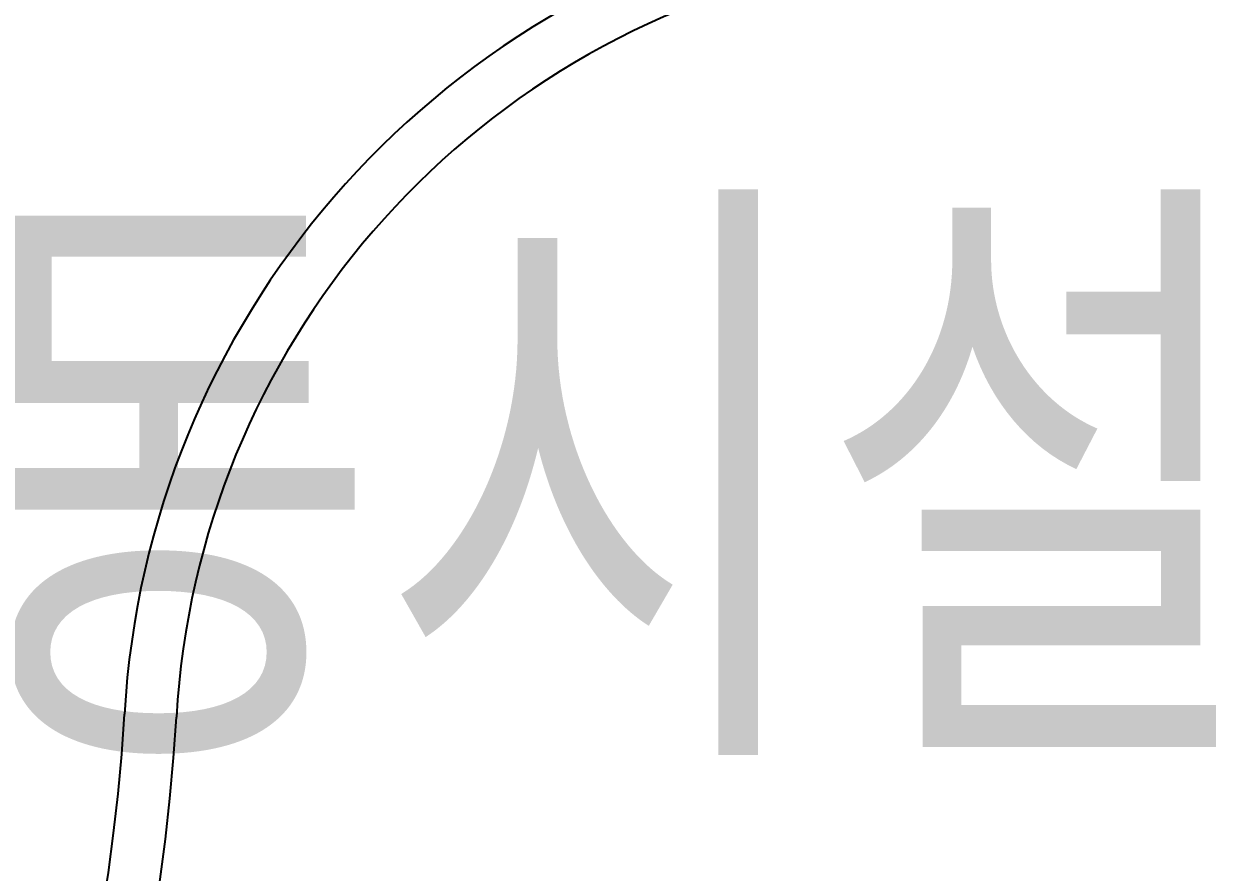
# Model space of a CAD drawing. Header units: millimetres. Extents: x 1145859089 to 1147511753, y -1047484727 to -1047247487.
# Drawn here: x 1147322042 to 1147325479, y -1047432925 to -1047430479 of the extents above; entities that cross this region are included whole.
import ezdxf
from ezdxf.xclip import XClip

# ---------------------------------------------------------------- set-up
doc = ezdxf.new("R2010")
doc.units = ezdxf.units.MM
doc.header["$LTSCALE"] = 100
doc.header["$MEASUREMENT"] = 0
doc.header["$XCLIPFRAME"] = 2
doc.layers.get('0').update_dxf_attribs({"linetype": 'CONTINUOUS'})
for name, color, linetype in [('XREF', 135, 'CONTINUOUS'), ('단지배치도$0$S240910', 33, 'CONTINUOUS'), ('단지배치도$0$W240910', 135, 'CONTINUOUS')]:
    doc.layers.add(name, color=color, linetype=linetype)
doc.styles.add('단지배치도$0$WS1', font='romans.shx', dxfattribs={"width": 0.8, "bigfont": 'whgtxt.shx'})

# ---------------------------------------------------------------- blocks, each defined once
blk = doc.blocks.new('단지배치도$0$zw$9902')
at = {"layer": '단지배치도$0$W240910'}
for centre, radius, start, end in [((64555.9, -61243.4), 2500, 101.6685, 176.7121), ((64555.9, -61243.4), 2350, 101.6685, 176.7121), ((56819.2, -60799), 5399.4, 202.1016, 356.7121), ((56819.2, -60799), 5249.4, 201.4083, 356.7121)]:
    blk.add_arc(centre, radius, start, end, dxfattribs=at)
at = {"layer": '단지배치도$0$S240910', "style": '단지배치도$0$WS1', "width": 0.8}
blk.add_text('주민운동시설', height=1500, dxfattribs=at).set_placement((57717.3, -61220))
blk = doc.blocks.new('단지배치도')
blk.add_blockref('단지배치도$0$zw$9902', (141034.2, 142437.2))

msp = doc.modelspace()

# ---------------------------------------------------------------- block references
at = {"layer": 'XREF'}
ref = msp.add_blockref('단지배치도', (1147119237.834579, -1047513806.462535), dxfattribs=at)
XClip(ref).set_block_clipping_path([(72982.4064819524, 34919.7593965302), (360382.4067475507, 255319.7593436702)])

doc.saveas('drawing.dxf')
